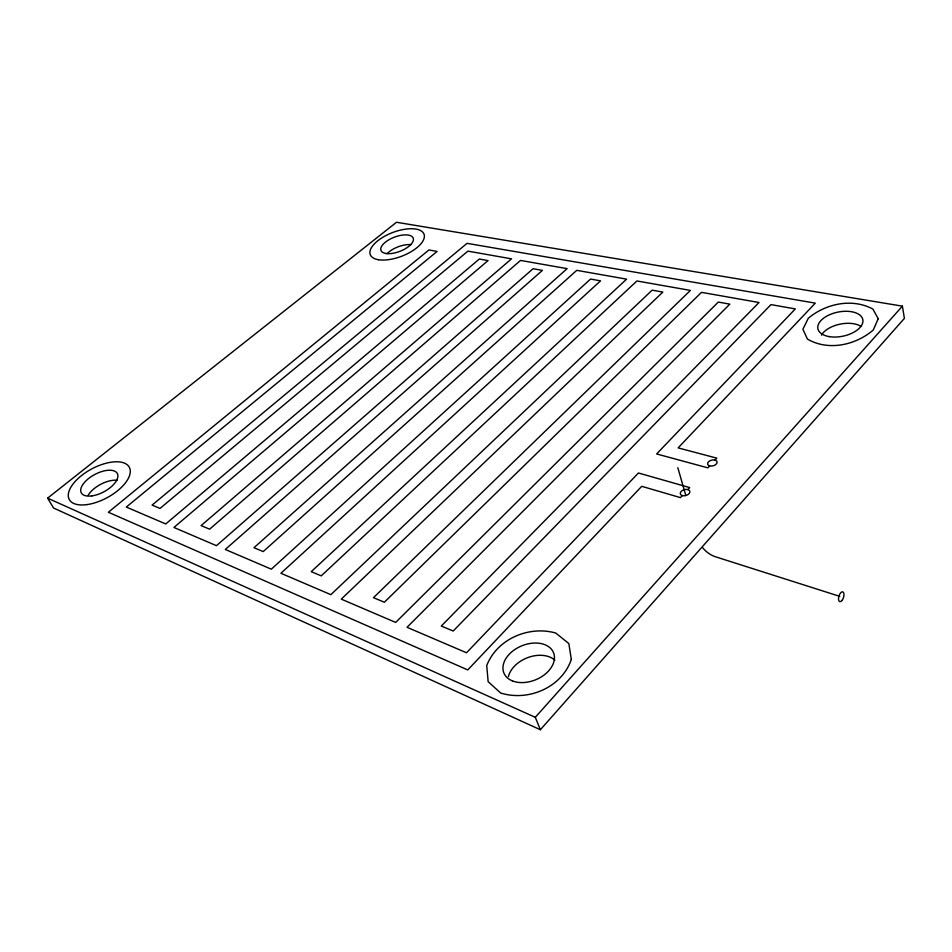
<?xml version="1.0" encoding="UTF-8"?>
<svg xmlns="http://www.w3.org/2000/svg" width="952" height="952" viewBox="0 0 952 952"><rect width="100%" height="100%" fill="white"/><g stroke="black" fill="none" stroke-linecap="round" stroke-linejoin="round"><path stroke-width="1.43" d="M540.367 729.732L904.4 318.385L902.389 306.151L396.496 222.268L47.6 498.158L53.586 508.035L540.367 729.732L535.298 717.308L47.6 498.158M535.298 717.308L902.389 306.151M682.31 495.611A4.939 3.058 -15.3 0 1 683.024 490.113A4.939 3.058 -15.3 0 1 689.891 492.077A4.939 3.058 -15.3 0 1 682.31 495.611L680.442 497.622L641.719 486.317L467.765 669.922L108.361 512.247L428.935 249.948L437.111 251.423L126.295 507.059L165.731 523.945L479.332 259.027L488.043 260.598L173.918 527.456L216.461 545.674L533.084 268.714L542.402 270.392L225.303 549.459L271.332 569.177L590.561 279.055L600.533 280.852L280.911 573.271L330.856 594.667L652.156 290.158L662.854 292.085L341.28 599.129L395.675 622.429L718.32 302.07L729.827 304.14L407.039 627.297L466.516 652.763L638.435 472.989L689.676 487.591L687.844 489.59M709.668 465.897A4.867 2.951 -14.4 0 1 710.251 460.613A4.867 2.951 -14.4 0 1 717.106 462.434A4.867 2.951 -14.4 0 1 709.668 465.897L707.86 467.848L656.642 453.949L795.325 308.912L770.977 304.616L453.2 631.021L441.3 626.047L759.03 302.51L701.505 292.359L384.358 602.235L373.47 597.678L690.414 290.408L636.924 280.971L321.252 575.853L311.245 571.664L626.606 279.15L576.745 270.344L263.204 551.577L253.97 547.721L567.118 268.642L520.542 260.431L209.618 529.169L201.086 525.599L511.522 258.837L467.908 251.138L160.007 508.427L152.094 505.107L467.051 243.343L815.293 303.129L678.133 447.892L716.797 458.138L715.011 460.066M839.783 596.368L715.249 556.706A16.279 8.711 40.8 0 1 702.302 547.281M677.812 467.658L685.821 495.492M387.095 253.696A17.184 7.675 -20.9 0 1 410.812 244.64M508.416 676.574A26.632 18.409 -22.3 0 1 528.443 657.356A26.632 18.409 -22.3 0 1 554.873 660.212M821.433 335.163A22.8 12.388 -11.4 0 1 839.497 324.263A22.8 12.388 -11.4 0 1 861.06 326.417M88.239 495.111A20.349 9.865 -28.3 0 1 117.394 480.32M878.208 318.718L873.281 329.987C855.693 345.219 828.181 351.288 807.427 339.055L802.893 329.261L808.284 318.277C825.741 303.581 852.242 297.905 872.901 309.079L878.208 318.718M571.319 659.462C561.775 687.499 528.182 701.791 500.609 692.973L488.15 681.68L486.722 665.579C497.075 638.959 528.836 625.381 555.778 633.044L568.832 643.552L571.319 659.462M385.774 253.458A17.255 7.604 -20.9 0 0 412.966 241.451A17.255 7.604 -20.9 0 0 392.51 237.94A17.255 7.604 -20.9 0 0 385.774 253.458M512.426 680.906A26.811 18.338 -22.3 0 0 554.135 660.712A26.811 18.338 -22.3 0 0 519.53 646.836A26.811 18.338 -22.3 0 0 512.426 680.906M829.156 336.603A22.931 12.305 -11.5 0 0 862.952 320.848A22.931 12.305 -11.5 0 0 828.954 315.017A22.931 12.305 -11.5 0 0 829.156 336.603M91.809 495.909A20.444 9.782 -28.2 0 0 117.786 474.822A20.444 9.782 -28.2 0 0 88.286 478.761A20.444 9.782 -28.2 0 0 91.809 495.909M378.396 259.717A28.762 12.685 -20.9 0 0 423.64 239.595A28.762 12.685 -20.9 0 0 389.356 233.894A28.762 12.685 -20.9 0 0 378.396 259.717M87.025 504.596A34.082 16.315 -28.2 0 0 130.091 469.348A34.082 16.315 -28.2 0 0 80.753 476.178A34.082 16.315 -28.2 0 0 87.025 504.596M842.056 600.414A5.117 2.404 -72.9 0 0 843.115 592.037A5.117 2.404 -72.9 0 0 838.569 597.773A5.117 2.404 -72.9 0 0 842.056 600.414"/></g></svg>
